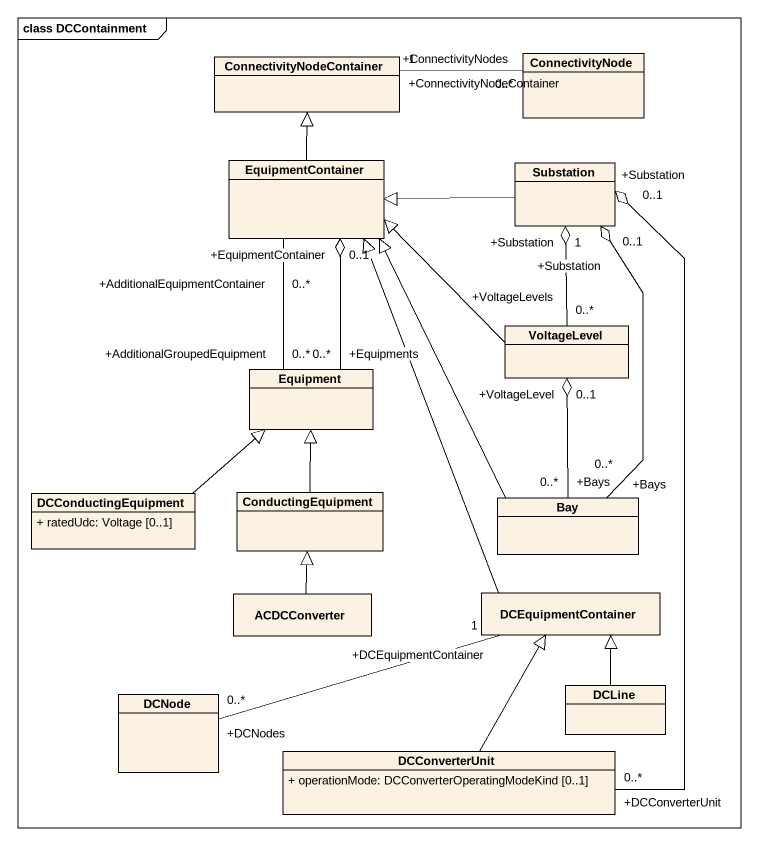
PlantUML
@startuml
mainframe class DCContainment
hide circle
hide empty members
skinparam classAttributeIconSize 0
class ConnectivityNodeContainer
class ConnectivityNode
class EquipmentContainer
class Substation
class VoltageLevel
class Equipment
class DCConductingEquipment {
  + ratedUdc: Voltage [0..1]
}
class ConductingEquipment
class Bay
class ACDCConverter
class DCEquipmentContainer
class DCNode
class DCLine
class DCConverterUnit {
  + operationMode: DCConverterOperatingModeKind [0..1]
}
ConnectivityNode "+ConnectivityNodes\n0..*" -left- "+ConnectivityNodeContainer\n1" ConnectivityNodeContainer
EquipmentContainer -up-|> ConnectivityNodeContainer
EquipmentContainer "+EquipmentContainer\n0..1" o-- "+Equipments\n0..*" Equipment
EquipmentContainer "+AdditionalEquipmentContainer\n0..*" -- "+AdditionalGroupedEquipment\n0..*" Equipment
Substation -left-|> EquipmentContainer
Substation "+Substation\n1" o-- "+VoltageLevels\n0..*" VoltageLevel
VoltageLevel -left-|> EquipmentContainer
VoltageLevel "+VoltageLevel\n0..1" o-- "+Bays\n0..*" Bay
DCConductingEquipment -up-|> Equipment
ConductingEquipment -up-|> Equipment
Bay -up-|> EquipmentContainer
Bay "+Bays\n0..*" -up-o "+Substation\n0..1" Substation
ACDCConverter -up-|> ConductingEquipment
DCEquipmentContainer -up-|> EquipmentContainer
DCNode "+DCNodes\n0..*" -right- "+DCEquipmentContainer\n1" DCEquipmentContainer
DCLine -up-|> DCEquipmentContainer
DCConverterUnit "+DCConverterUnit\n0..*" -up-o "+Substation\n0..1" Substation
DCConverterUnit -up-|> DCEquipmentContainer
@enduml
